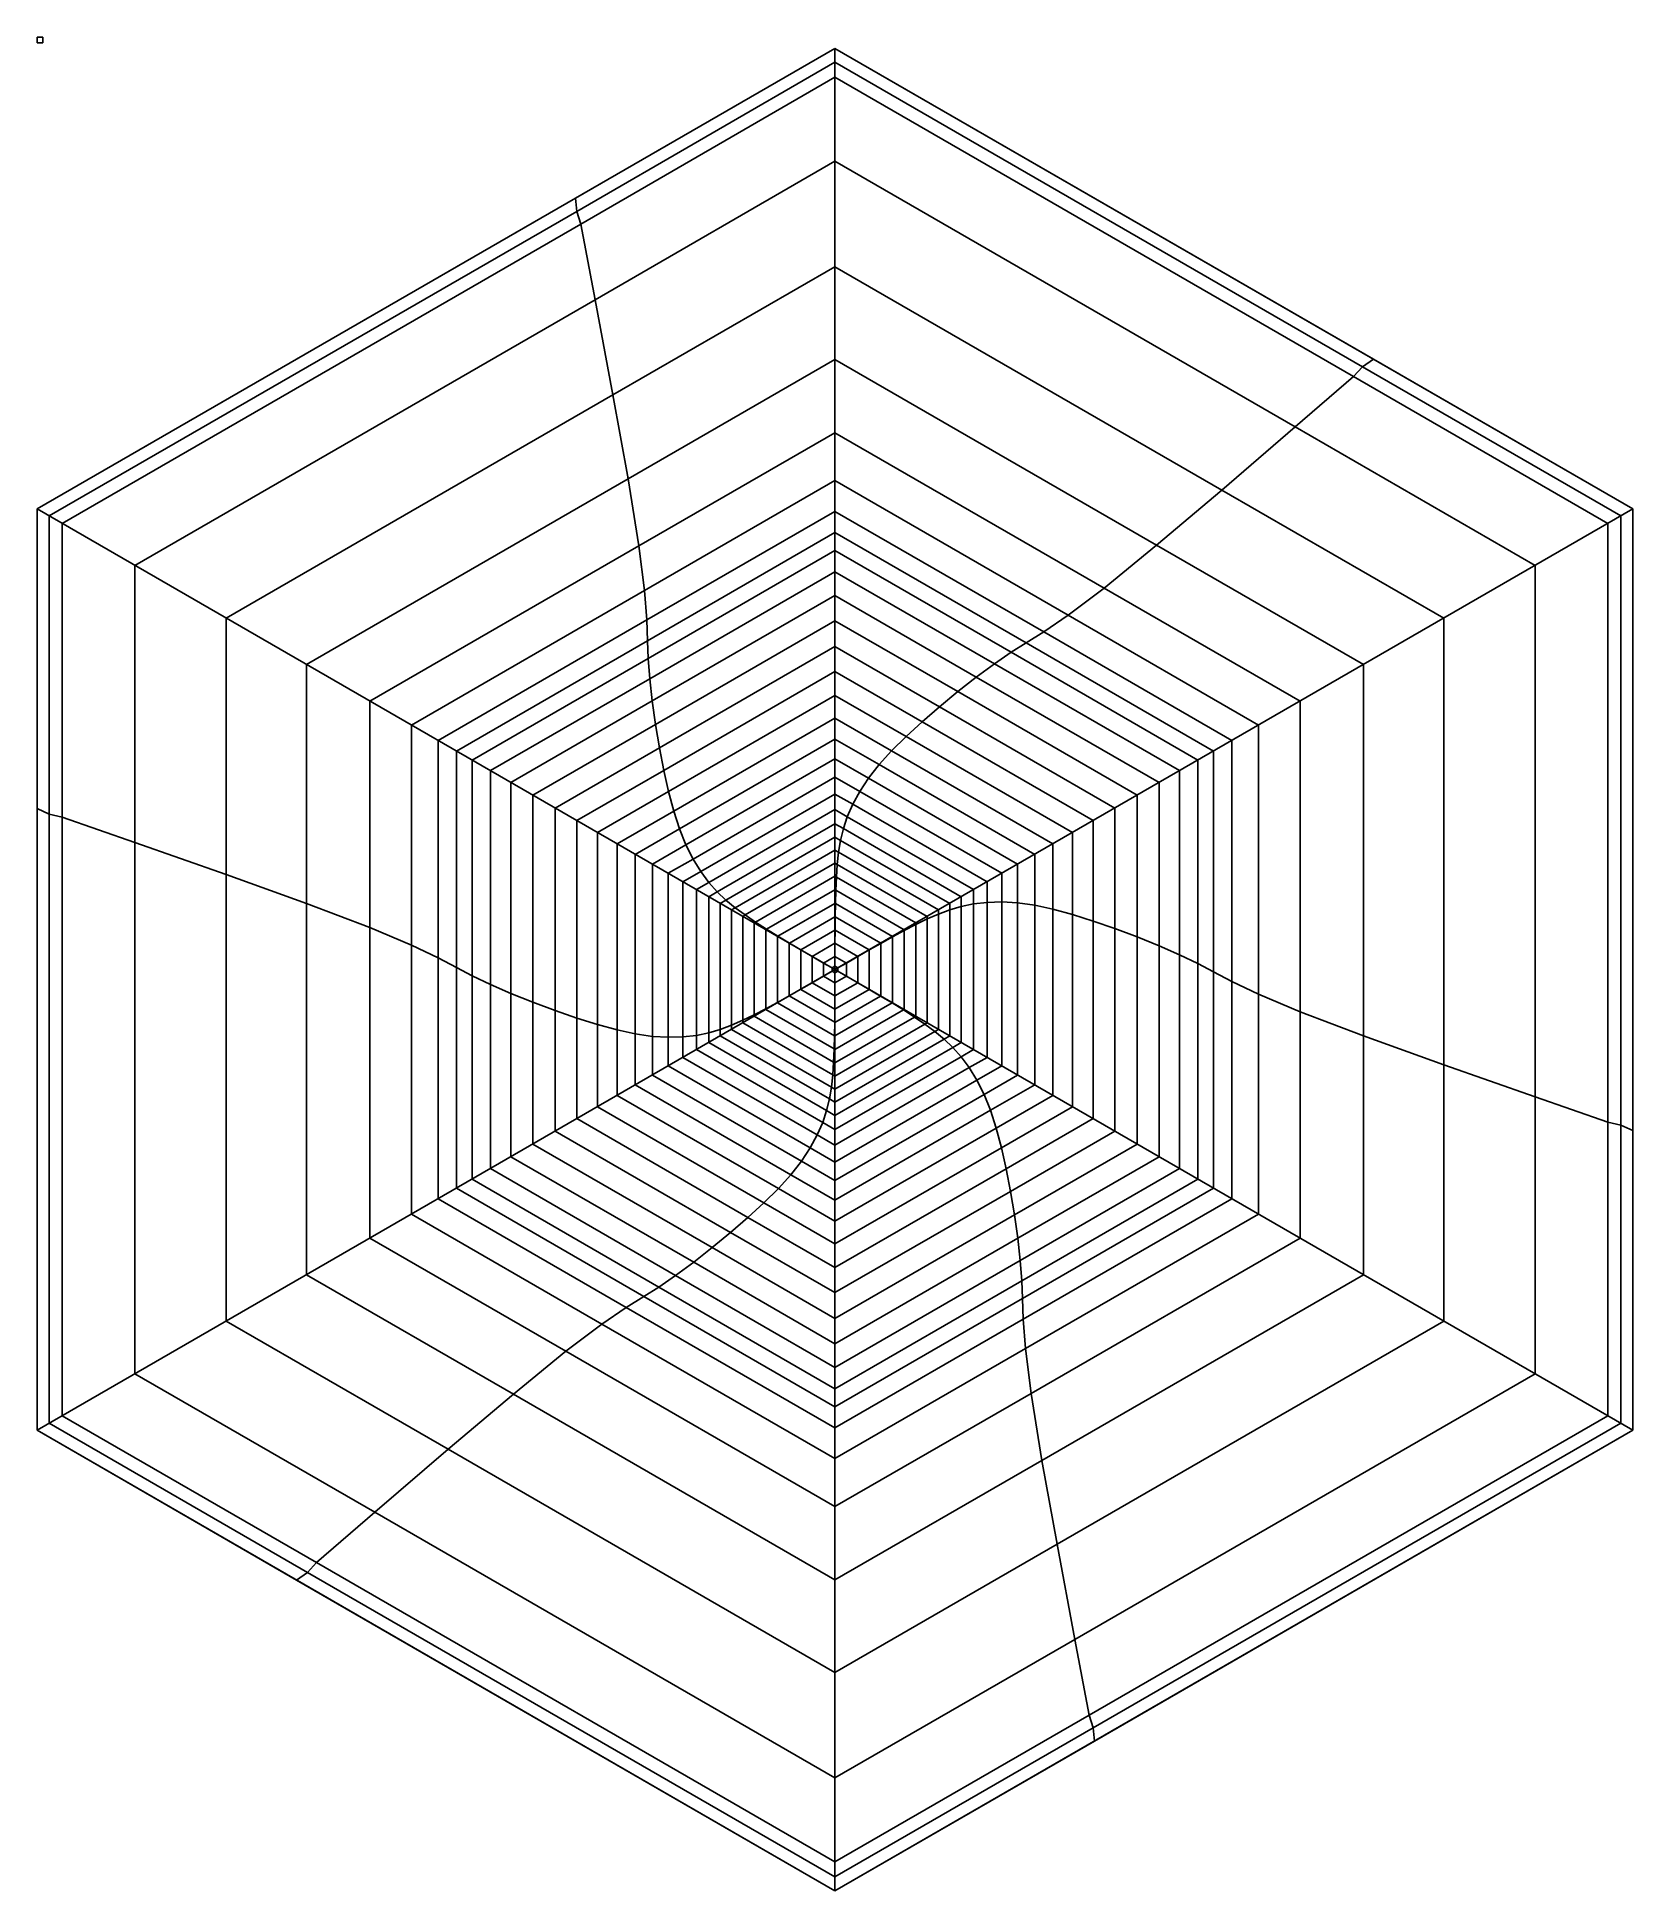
# Model space of a CAD drawing. Extents: x -1419 to 1419, y -1639 to 1659.
import ezdxf

# ---------------------------------------------------------------- set-up
doc = ezdxf.new("R2010")
doc.units = 0

msp = doc.modelspace()

# ---------------------------------------------------------------- linework, layer by layer
at = {"layer": 'CutLine', "color": 250, "linetype": 'CONTINUOUS'}
for p, q in [((-1419.4, 819.5), (0, 1639)), ((0, 1639), (1419.4, 819.5)), ((-1419.4, -819.5), (-1419.4, 819.5)), ((1419.4, 819.5), (1419.4, -819.5)), ((0, -1639), (-1419.4, -819.5)), ((1419.4, -819.5), (0, -1639))]:
    msp.add_line(p, q, dxfattribs=at)
at = {"layer": 'MountainLine', "color": 1, "linetype": 'CONTINUOUS'}
for p, q in [((-461.6, 1372.5), (0, 1639)), ((0, 0), (0, 1639)), ((-459.3, 1349), (0, 1614.2)), ((922.6, 1054.9), (0, 1587.5)), ((818.8, 965.4), (0, 1438.1)), ((-452.3, 1326.4), (-1374.8, 793.8)), ((687.9, 853.2), (0, 1250.4)), ((-426.7, 1191.8), (-1245.5, 719.1)), ((572.1, 755.4), (0, 1085.7)), ((938.6, 1072.3), (1397.9, 807.1)), ((957.9, 1086), (1419.4, 819.5)), ((-395, 1022.4), (-1082.9, 625.2)), ((478.6, 678.9), (0, 955.2)), ((-368.2, 873.1), (-940.2, 542.8)), ((414.6, 630.5), (0, 869.9)), ((0, 0), (-1419.4, 819.5)), ((-1419.4, 286.5), (-1419.4, 819.5)), ((-1397.9, 276.7), (-1397.9, 807.1)), ((0, 0), (1419.4, 819.5)), ((371.4, 600.9), (0, 815.3)), ((1374.8, -271.5), (1374.8, 793.8)), ((340.2, 581.3), (0, 777.7)), ((-348.7, 753.9), (-827.3, 477.6)), ((-332.4, 553.7), (0, 745.6)), ((-329.6, 517.6), (0, 707.9)), ((1245.5, -226.4), (1245.5, 719.1)), ((-338.7, 674.3), (-753.3, 434.9)), ((-325.1, 478), (0, 665.7)), ((-334.7, 622), (-706, 407.6)), ((-319.1, 436.3), (0, 620.5)), ((1082.9, -169.2), (1082.9, 625.2)), ((-333.3, 585.2), (-673.5, 388.8)), ((-312, 394.6), (0, 574.7)), ((313.4, 564.7), (645.7, 372.8)), ((-304.3, 354.5), (0, 530.2)), ((283.5, 544.3), (613.1, 354)), ((940.2, -117.7), (940.2, 542.8)), ((251.4, 520.5), (576.5, 332.8)), ((-296, 316.9), (0, 487.8)), ((185.7, 467.4), (497.7, 287.3)), ((218.4, 494.5), (537.4, 310.3)), ((827.3, -75), (827.3, 477.6)), ((-286.8, 282), (0, 447.6)), ((154.9, 440.8), (459.2, 265.1)), ((753.3, -43.8), (753.3, 434.9)), ((-276.7, 250.3), (0, 410.1)), ((126.4, 414.8), (422.4, 243.9)), ((706, -21.2), (706, 407.6)), ((-645.7, -11), (-645.7, 372.8)), ((-265.2, 222), (0, 375.1)), ((78.5, 364.8), (355.2, 205.1)), ((100.8, 389.4), (387.7, 223.8)), ((673.5, -4), (673.5, 388.8)), ((-613.1, -26.6), (-613.1, 354)), ((-576.5, -42.5), (-576.5, 332.8)), ((-252.6, 196.7), (0, 342.5)), ((59.6, 340.7), (324.9, 187.6)), ((-537.4, -58.1), (-537.4, 310.3)), ((-238.9, 174.4), (0, 312.3)), ((44.1, 317.1), (296.6, 171.3)), ((-1374.8, 271.5), (-1374.8, -793.8)), ((-497.7, -72.9), (-497.7, 287.3)), ((-459.2, -86.3), (-459.2, 265.1)), ((-224.6, 155), (0, 284.6)), ((21.9, 272), (246.5, 142.3)), ((31.6, 294.1), (270.5, 156.2)), ((-422.4, -97.9), (-422.4, 243.9)), ((-209.8, 138.3), (0, 259.4)), ((-194.3, 123.6), (0, 235.8)), ((14.9, 250.8), (224.7, 129.7)), ((-1245.5, 226.4), (-1245.5, -719.1)), ((-387.7, -107.4), (-387.7, 223.8)), ((-355.2, -114.5), (-355.2, 205.1)), ((-177.7, 110.1), (0, 212.7)), ((6.5, 209), (184.2, 106.4)), ((9.9, 230), (204.2, 117.9)), ((-1082.9, 169.2), (-1082.9, -625.2)), ((-324.9, -118.7), (-324.9, 187.6)), ((-296.6, -120.4), (-296.6, 171.3)), ((-160.1, 97.2), (0, 189.6)), ((-141.3, 84.4), (0, 166)), ((4.1, 187.3), (164.2, 94.8)), ((-270.5, -119.7), (-270.5, 156.2)), ((-246.5, -117), (-246.5, 142.3)), ((-121.7, 71.7), (0, 142)), ((1.3, 141.2), (123, 71)), ((2.4, 164.6), (143.7, 83)), ((-940.2, 117.7), (-940.2, -542.8)), ((-224.7, -112.5), (-224.7, 129.7)), ((-204.2, -106.4), (-204.2, 117.9)), ((-184.2, -98.9), (-184.2, 106.4)), ((-101.5, 59.3), (0, 117.8)), ((0.6, 117.5), (102, 58.9)), ((204.2, 106.4), (204.2, -117.9)), ((224.7, 112.5), (224.7, -129.7)), ((246.5, 117), (246.5, -142.3)), ((270.5, 119.7), (270.5, -156.2)), ((296.6, 120.4), (296.6, -171.3)), ((324.9, 118.7), (324.9, -187.6)), ((355.2, 114.5), (355.2, -205.1)), ((387.7, 107.4), (387.7, -223.8)), ((-827.3, 75), (-827.3, -477.6)), ((-164.2, -90.1), (-164.2, 94.8)), ((-143.7, -80.2), (-143.7, 83)), ((-123, -69.5), (-123, 71)), ((-81, 47), (0, 93.8)), ((-60.8, 35.2), (0, 70.2)), ((0.1, 70.2), (60.8, 35.1)), ((0.2, 93.7), (81.3, 46.9)), ((123, 69.5), (123, -71)), ((143.7, 80.2), (143.7, -83)), ((164.2, 90.1), (164.2, -94.8)), ((184.2, 98.9), (184.2, -106.4)), ((422.4, 97.9), (422.4, -243.9)), ((459.2, 86.3), (459.2, -265.1)), ((497.7, 72.9), (497.7, -287.3)), ((-753.3, 43.8), (-753.3, -434.9)), ((-102, -58.2), (-102, 58.9)), ((-81.3, -46.7), (-81.3, 46.9)), ((-60.8, -35), (-60.8, 35.1)), ((-40.5, 23.4), (0, 46.8)), ((0, 46.8), (40.5, 23.4)), ((60.8, 35), (60.8, -35.1)), ((81.3, 46.7), (81.3, -46.9)), ((102, 58.2), (102, -58.9)), ((537.4, 58.1), (537.4, -310.3)), ((576.5, 42.5), (576.5, -332.8)), ((0, 0), (-1419.4, -819.5)), ((-706, 21.2), (-706, -407.6)), ((-673.5, 4), (-673.5, -388.8)), ((-40.5, -23.4), (-40.5, 23.4)), ((-20.3, 11.7), (0, 23.4)), ((-20.3, -11.7), (-20.3, 11.7)), ((-5.1, 2.9), (0, 5.9)), ((-5.1, -2.9), (-5.1, 2.9)), ((0, 23.4), (20.3, 11.7)), ((0, 5.9), (5.1, 2.9)), ((0, 0), (0, -1639)), ((0, 0), (1419.4, -819.5)), ((0, 0), (0, 0)), ((0, 0), (0, 0)), ((0, 0), (0, 0)), ((0, 0), (0, 0)), ((0, 0), (0, 0)), ((0, 0), (0, 0)), ((0, 0), (0, 0)), ((0, 0), (0, 0)), ((0, 0), (0, 0)), ((0, 0), (0, 0)), ((0, 0), (0, 0)), ((0, 0), (0, 0)), ((5.1, 2.9), (5.1, -2.9)), ((20.3, 11.7), (20.3, -11.7)), ((40.5, 23.4), (40.5, -23.4)), ((613.1, 26.6), (613.1, -354)), ((645.7, 11), (645.7, -372.8)), ((0, -46.8), (-40.5, -23.4)), ((0, -23.4), (-20.3, -11.7)), ((0, -5.9), (-5.1, -2.9)), ((5.1, -2.9), (0, -5.9)), ((20.3, -11.7), (0, -23.4)), ((40.5, -23.4), (0, -46.8)), ((-0.6, -117.5), (-102, -58.9)), ((-0.2, -93.7), (-81.3, -46.9)), ((-0.1, -70.2), (-60.8, -35.1)), ((60.8, -35.2), (0, -70.2)), ((81, -47), (0, -93.8)), ((101.5, -59.3), (0, -117.8)), ((-4.1, -187.3), (-164.2, -94.8)), ((-2.4, -164.6), (-143.7, -83)), ((-1.3, -141.2), (-123, -71)), ((121.7, -71.7), (0, -142)), ((141.3, -84.4), (0, -166)), ((160.1, -97.2), (0, -189.6)), ((-14.9, -250.8), (-224.7, -129.7)), ((-9.9, -230), (-204.2, -117.9)), ((-6.5, -209), (-184.2, -106.4)), ((177.7, -110.1), (0, -212.7)), ((194.3, -123.6), (0, -235.8)), ((-31.6, -294.1), (-270.5, -156.2)), ((-21.9, -272), (-246.5, -142.3)), ((209.8, -138.3), (0, -259.4)), ((224.6, -155), (0, -284.6)), ((-59.6, -340.7), (-324.9, -187.6)), ((-44.1, -317.1), (-296.6, -171.3)), ((238.9, -174.4), (0, -312.3)), ((252.6, -196.7), (0, -342.5)), ((-100.8, -389.4), (-387.7, -223.8)), ((-78.5, -364.8), (-355.2, -205.1)), ((265.2, -222), (0, -375.1)), ((-126.4, -414.8), (-422.4, -243.9)), ((276.7, -250.3), (0, -410.1)), ((-185.7, -467.4), (-497.7, -287.3)), ((-154.9, -440.8), (-459.2, -265.1)), ((286.8, -282), (0, -447.6)), ((1397.9, -276.7), (1397.9, -807.1)), ((1419.4, -286.5), (1419.4, -819.5)), ((-218.4, -494.5), (-537.4, -310.3)), ((296, -316.9), (0, -487.8)), ((-283.5, -544.3), (-613.1, -354)), ((-251.4, -520.5), (-576.5, -332.8)), ((304.3, -354.5), (0, -530.2)), ((-313.4, -564.7), (-645.7, -372.8)), ((312, -394.6), (0, -574.7)), ((333.3, -585.2), (673.5, -388.8)), ((334.7, -622), (706, -407.6)), ((319.1, -436.3), (0, -620.5)), ((338.7, -674.3), (753.3, -434.9)), ((325.1, -478), (0, -665.7)), ((348.7, -753.9), (827.3, -477.6)), ((329.6, -517.6), (0, -707.9)), ((332.4, -553.7), (0, -745.6)), ((368.2, -873.1), (940.2, -542.8)), ((-340.2, -581.3), (0, -777.7)), ((-371.4, -600.9), (0, -815.3)), ((395, -1022.4), (1082.9, -625.2)), ((-414.6, -630.5), (0, -869.9)), ((-478.6, -678.9), (0, -955.2)), ((426.7, -1191.8), (1245.5, -719.1)), ((-572.1, -755.4), (0, -1085.7)), ((-957.9, -1086), (-1419.4, -819.5)), ((-938.6, -1072.3), (-1397.9, -807.1)), ((452.3, -1326.4), (1374.8, -793.8)), ((-687.9, -853.2), (0, -1250.4)), ((-818.8, -965.4), (0, -1438.1)), ((-922.6, -1054.9), (0, -1587.5)), ((459.3, -1349), (0, -1614.2)), ((461.6, -1372.5), (0, -1639))]:
    msp.add_line(p, q, dxfattribs=at)
at = {"layer": 'reference 10mm', "color": 250, "linetype": 'CONTINUOUS'}
for p, q in [((-1409.4, 1659), (-1419.4, 1659)), ((-1419.4, 1659), (-1419.4, 1649)), ((-1419.4, 1649), (-1409.4, 1649)), ((-1409.4, 1649), (-1409.4, 1659))]:
    msp.add_line(p, q, dxfattribs=at)
at = {"layer": 'ValleyLine', "color": 5, "linetype": 'CONTINUOUS'}
for p, q in [((957.9, 1086), (0, 1639)), ((-452.3, 1326.4), (0, 1587.5)), ((938.6, 1072.3), (0, 1614.2)), ((-426.7, 1191.8), (0, 1438.1)), ((-461.6, 1372.5), (-1419.4, 819.5)), ((-459.3, 1349), (-461.6, 1372.5)), ((-461.6, 1372.5), (-461.6, 1372.5)), ((-459.3, 1349), (-1397.9, 807.1)), ((-452.3, 1326.4), (-459.3, 1349)), ((-426.7, 1191.8), (-452.3, 1326.4)), ((-395, 1022.4), (0, 1250.4)), ((-395, 1022.4), (-426.7, 1191.8)), ((-368.2, 873.1), (0, 1085.7)), ((922.6, 1054.9), (938.6, 1072.3)), ((938.6, 1072.3), (957.9, 1086)), ((957.9, 1086), (957.9, 1086)), ((818.8, 965.4), (922.6, 1054.9)), ((922.6, 1054.9), (1374.8, 793.8)), ((-368.2, 873.1), (-395, 1022.4)), ((687.9, 853.2), (818.8, 965.4)), ((818.8, 965.4), (1245.5, 719.1)), ((-348.7, 753.9), (0, 955.2)), ((-348.7, 753.9), (-368.2, 873.1)), ((-338.7, 674.3), (0, 869.9)), ((572.1, 755.4), (687.9, 853.2)), ((687.9, 853.2), (1082.9, 625.2)), ((-1374.8, 271.5), (-1374.8, 793.8)), ((-334.7, 622), (0, 815.3)), ((1397.9, -276.7), (1397.9, 807.1)), ((1419.4, -286.5), (1419.4, 819.5)), ((-333.3, 585.2), (0, 777.7)), ((-338.7, 674.3), (-348.7, 753.9)), ((313.4, 564.7), (0, 745.6)), ((478.6, 678.9), (572.1, 755.4)), ((572.1, 755.4), (940.2, 542.8)), ((-1245.5, 226.4), (-1245.5, 719.1)), ((283.5, 544.3), (0, 707.9)), ((-334.7, 622), (-338.7, 674.3)), ((251.4, 520.5), (0, 665.7)), ((414.6, 630.5), (478.6, 678.9)), ((478.6, 678.9), (827.3, 477.6)), ((371.4, 600.9), (414.6, 630.5)), ((414.6, 630.5), (753.3, 434.9)), ((-1082.9, 169.2), (-1082.9, 625.2)), ((-333.3, 585.2), (-334.7, 622)), ((218.4, 494.5), (0, 620.5)), ((340.2, 581.3), (371.4, 600.9)), ((371.4, 600.9), (706, 407.6)), ((-332.4, 553.7), (-333.3, 585.2)), ((185.7, 467.4), (0, 574.7)), ((283.5, 544.3), (313.4, 564.7)), ((313.4, 564.7), (340.2, 581.3)), ((340.2, 581.3), (673.5, 388.8)), ((-940.2, 117.7), (-940.2, 542.8)), ((-332.4, 553.7), (-645.7, 372.8)), ((-329.6, 517.6), (-332.4, 553.7)), ((154.9, 440.8), (0, 530.2)), ((251.4, 520.5), (283.5, 544.3)), ((-329.6, 517.6), (-613.1, 354)), ((-325.1, 478), (-329.6, 517.6)), ((218.4, 494.5), (251.4, 520.5)), ((-827.3, 75), (-827.3, 477.6)), ((-325.1, 478), (-576.5, 332.8)), ((-319.1, 436.3), (-325.1, 478)), ((126.4, 414.8), (0, 487.8)), ((154.9, 440.8), (185.7, 467.4)), ((185.7, 467.4), (218.4, 494.5)), ((-753.3, 43.8), (-753.3, 434.9)), ((-319.1, 436.3), (-537.4, 310.3)), ((-312, 394.6), (-319.1, 436.3)), ((100.8, 389.4), (0, 447.6)), ((126.4, 414.8), (154.9, 440.8)), ((-706, 21.2), (-706, 407.6)), ((78.5, 364.8), (0, 410.1)), ((100.8, 389.4), (126.4, 414.8)), ((-673.5, 4), (-673.5, 388.8)), ((-312, 394.6), (-497.7, 287.3)), ((-304.3, 354.5), (-312, 394.6)), ((59.6, 340.7), (0, 375.1)), ((59.6, 340.7), (78.5, 364.8)), ((78.5, 364.8), (100.8, 389.4)), ((645.7, 11), (645.7, 372.8)), ((-304.3, 354.5), (-459.2, 265.1)), ((-296, 316.9), (-304.3, 354.5)), ((44.1, 317.1), (0, 342.5)), ((44.1, 317.1), (59.6, 340.7)), ((576.5, 42.5), (576.5, 332.8)), ((613.1, 26.6), (613.1, 354)), ((-296, 316.9), (-422.4, 243.9)), ((-286.8, 282), (-296, 316.9)), ((31.6, 294.1), (0, 312.3)), ((31.6, 294.1), (44.1, 317.1)), ((537.4, 58.1), (537.4, 310.3)), ((-1397.9, 276.7), (-1419.4, 286.5)), ((-1419.4, 286.5), (-1419.4, 286.5)), ((-1419.4, 286.5), (-1419.4, -819.5)), ((-1374.8, 271.5), (-1397.9, 276.7)), ((-1397.9, 276.7), (-1397.9, -807.1)), ((-1245.5, 226.4), (-1374.8, 271.5)), ((-286.8, 282), (-387.7, 223.8)), ((-276.7, 250.3), (-286.8, 282)), ((21.9, 272), (0, 284.6)), ((14.9, 250.8), (21.9, 272)), ((21.9, 272), (31.6, 294.1)), ((459.2, 86.3), (459.2, 265.1)), ((497.7, 72.9), (497.7, 287.3)), ((-276.7, 250.3), (-355.2, 205.1)), ((-265.2, 222), (-276.7, 250.3)), ((14.9, 250.8), (0, 259.4)), ((9.9, 230), (0, 235.8)), ((9.9, 230), (14.9, 250.8)), ((422.4, 97.9), (422.4, 243.9)), ((-1082.9, 169.2), (-1245.5, 226.4)), ((-265.2, 222), (-324.9, 187.6)), ((-252.6, 196.7), (-265.2, 222)), ((6.5, 209), (0, 212.7)), ((4.1, 187.3), (6.5, 209)), ((6.5, 209), (9.9, 230)), ((355.2, 114.5), (355.2, 205.1)), ((387.7, 107.4), (387.7, 223.8)), ((-940.2, 117.7), (-1082.9, 169.2)), ((-252.6, 196.7), (-296.6, 171.3)), ((-238.9, 174.4), (-270.5, 156.2)), ((-238.9, 174.4), (-252.6, 196.7)), ((-224.6, 155), (-238.9, 174.4)), ((4.1, 187.3), (0, 189.6)), ((2.4, 164.6), (0, 166)), ((2.4, 164.6), (4.1, 187.3)), ((296.6, 120.4), (296.6, 171.3)), ((324.9, 118.7), (324.9, 187.6)), ((-224.6, 155), (-246.5, 142.3)), ((-209.8, 138.3), (-224.7, 129.7)), ((-209.8, 138.3), (-224.6, 155)), ((-194.3, 123.6), (-209.8, 138.3)), ((1.3, 141.2), (0, 142)), ((0.6, 117.5), (1.3, 141.2)), ((1.3, 141.2), (2.4, 164.6)), ((246.5, 117), (246.5, 142.3)), ((270.5, 119.7), (270.5, 156.2)), ((-827.3, 75), (-940.2, 117.7)), ((-194.3, 123.6), (-204.2, 117.9)), ((-177.7, 110.1), (-194.3, 123.6)), ((-177.7, 110.1), (-184.2, 106.4)), ((-160.1, 97.2), (-177.7, 110.1)), ((0.6, 117.5), (0, 117.8)), ((0.2, 93.7), (0.6, 117.5)), ((184.2, 98.9), (204.2, 106.4)), ((184.2, 98.9), (184.2, 106.4)), ((204.2, 106.4), (204.2, 117.9)), ((204.2, 106.4), (224.7, 112.5)), ((224.7, 112.5), (224.7, 129.7)), ((224.7, 112.5), (246.5, 117)), ((246.5, 117), (270.5, 119.7)), ((270.5, 119.7), (296.6, 120.4)), ((296.6, 120.4), (324.9, 118.7)), ((324.9, 118.7), (355.2, 114.5)), ((355.2, 114.5), (387.7, 107.4)), ((387.7, 107.4), (422.4, 97.9)), ((-753.3, 43.8), (-827.3, 75)), ((-160.1, 97.2), (-164.2, 94.8)), ((-141.3, 84.4), (-160.1, 97.2)), ((-141.3, 84.4), (-143.7, 83)), ((-121.7, 71.7), (-141.3, 84.4)), ((-121.7, 71.7), (-123, 71)), ((-101.5, 59.3), (-121.7, 71.7)), ((0.2, 93.7), (0, 93.8)), ((0, 46.8), (0.1, 70.2)), ((0.1, 70.2), (0, 70.2)), ((0.1, 70.2), (0.2, 93.7)), ((102, 58.2), (123, 69.5)), ((123, 69.5), (143.7, 80.2)), ((123, 69.5), (123, 71)), ((143.7, 80.2), (164.2, 90.1)), ((143.7, 80.2), (143.7, 83)), ((164.2, 90.1), (184.2, 98.9)), ((164.2, 90.1), (164.2, 94.8)), ((422.4, 97.9), (459.2, 86.3)), ((459.2, 86.3), (497.7, 72.9)), ((497.7, 72.9), (537.4, 58.1)), ((-706, 21.2), (-753.3, 43.8)), ((-101.5, 59.3), (-102, 58.9)), ((-81, 47), (-101.5, 59.3)), ((-81, 47), (-81.3, 46.9)), ((-60.8, 35.2), (-81, 47)), ((-40.5, 23.4), (-60.8, 35.2)), ((-60.8, 35.2), (-60.8, 35.1)), ((0, 23.4), (0, 46.8)), ((0, 46.8), (0, 46.8)), ((40.5, 23.4), (60.8, 35)), ((60.8, 35), (81.3, 46.7)), ((60.8, 35), (60.8, 35.1)), ((81.3, 46.7), (102, 58.2)), ((81.3, 46.7), (81.3, 46.9)), ((102, 58.2), (102, 58.9)), ((537.4, 58.1), (576.5, 42.5)), ((576.5, 42.5), (613.1, 26.6)), ((-673.5, 4), (-706, 21.2)), ((-645.7, -11), (-673.5, 4)), ((-20.3, 11.7), (-40.5, 23.4)), ((-40.5, 23.4), (-40.5, 23.4)), ((-5.1, 2.9), (-20.3, 11.7)), ((-20.3, 11.7), (-20.3, 11.7)), ((0, 0), (-5.1, 2.9)), ((-5.1, 2.9), (-5.1, 2.9)), ((0, 0), (-5.1, -2.9)), ((0, 5.9), (0, 23.4)), ((0, 23.4), (0, 23.4)), ((0, 0), (0, 5.9)), ((0, 5.9), (0, 5.9)), ((0, 0), (5.1, 2.9)), ((0, 0), (0, 0)), ((0, 0), (0, 0)), ((0, 0), (0, 0)), ((0, 0), (0, 0)), ((0, 0), (0, -5.9)), ((0, 0), (0, 0)), ((0, 0), (0, 0)), ((0, 0), (0, 0)), ((0, 0), (5.1, -2.9)), ((0, 0), (0, 0)), ((0, 0), (0, 0)), ((0, 0), (0, 0)), ((0, 0), (0, 0)), ((0, 0), (0, 0)), ((0, 0), (0, 0)), ((0, 0), (0, 0)), ((0, 0), (0, 0)), ((0, 0), (0, 0)), ((0, 0), (0, 0)), ((0, 0), (0, 0)), ((5.1, 2.9), (20.3, 11.7)), ((5.1, 2.9), (5.1, 2.9)), ((20.3, 11.7), (40.5, 23.4)), ((20.3, 11.7), (20.3, 11.7)), ((40.5, 23.4), (40.5, 23.4)), ((613.1, 26.6), (645.7, 11)), ((645.7, 11), (673.5, -4)), ((-613.1, -26.6), (-645.7, -11)), ((-645.7, -11), (-645.7, -372.8)), ((-576.5, -42.5), (-613.1, -26.6)), ((-613.1, -26.6), (-613.1, -354)), ((-40.5, -23.4), (-60.8, -35)), ((-20.3, -11.7), (-40.5, -23.4)), ((-40.5, -23.4), (-40.5, -23.4)), ((-5.1, -2.9), (-20.3, -11.7)), ((-20.3, -11.7), (-20.3, -11.7)), ((-5.1, -2.9), (-5.1, -2.9)), ((0, -5.9), (0, -23.4)), ((0, -5.9), (0, -5.9)), ((0, -23.4), (0, -46.8)), ((0, -23.4), (0, -23.4)), ((5.1, -2.9), (20.3, -11.7)), ((5.1, -2.9), (5.1, -2.9)), ((20.3, -11.7), (40.5, -23.4)), ((20.3, -11.7), (20.3, -11.7)), ((40.5, -23.4), (60.8, -35.2)), ((40.5, -23.4), (40.5, -23.4)), ((673.5, -4), (706, -21.2)), ((673.5, -4), (673.5, -388.8)), ((706, -21.2), (753.3, -43.8)), ((706, -21.2), (706, -407.6)), ((-537.4, -58.1), (-576.5, -42.5)), ((-576.5, -42.5), (-576.5, -332.8)), ((-497.7, -72.9), (-537.4, -58.1)), ((-537.4, -58.1), (-537.4, -310.3)), ((-102, -58.2), (-123, -69.5)), ((-81.3, -46.7), (-102, -58.2)), ((-102, -58.2), (-102, -58.9)), ((-60.8, -35), (-81.3, -46.7)), ((-81.3, -46.7), (-81.3, -46.9)), ((-60.8, -35), (-60.8, -35.1)), ((0, -46.8), (-0.1, -70.2)), ((0, -46.8), (0, -46.8)), ((60.8, -35.2), (60.8, -35.1)), ((60.8, -35.2), (81, -47)), ((81, -47), (81.3, -46.9)), ((81, -47), (101.5, -59.3)), ((101.5, -59.3), (102, -58.9)), ((101.5, -59.3), (121.7, -71.7)), ((753.3, -43.8), (827.3, -75)), ((753.3, -43.8), (753.3, -434.9)), ((-459.2, -86.3), (-497.7, -72.9)), ((-497.7, -72.9), (-497.7, -287.3)), ((-422.4, -97.9), (-459.2, -86.3)), ((-459.2, -86.3), (-459.2, -265.1)), ((-387.7, -107.4), (-422.4, -97.9)), ((-422.4, -97.9), (-422.4, -243.9)), ((-184.2, -98.9), (-204.2, -106.4)), ((-164.2, -90.1), (-184.2, -98.9)), ((-184.2, -98.9), (-184.2, -106.4)), ((-143.7, -80.2), (-164.2, -90.1)), ((-164.2, -90.1), (-164.2, -94.8)), ((-123, -69.5), (-143.7, -80.2)), ((-143.7, -80.2), (-143.7, -83)), ((-123, -69.5), (-123, -71)), ((-0.2, -93.7), (-0.6, -117.5)), ((-0.1, -70.2), (-0.2, -93.7)), ((-0.2, -93.7), (0, -93.8)), ((-0.1, -70.2), (0, -70.2)), ((121.7, -71.7), (123, -71)), ((121.7, -71.7), (141.3, -84.4)), ((141.3, -84.4), (143.7, -83)), ((141.3, -84.4), (160.1, -97.2)), ((160.1, -97.2), (164.2, -94.8)), ((160.1, -97.2), (177.7, -110.1)), ((827.3, -75), (940.2, -117.7)), ((827.3, -75), (827.3, -477.6)), ((-355.2, -114.5), (-387.7, -107.4)), ((-387.7, -107.4), (-387.7, -223.8)), ((-324.9, -118.7), (-355.2, -114.5)), ((-355.2, -114.5), (-355.2, -205.1)), ((-296.6, -120.4), (-324.9, -118.7)), ((-324.9, -118.7), (-324.9, -187.6)), ((-270.5, -119.7), (-296.6, -120.4)), ((-296.6, -120.4), (-296.6, -171.3)), ((-246.5, -117), (-270.5, -119.7)), ((-270.5, -119.7), (-270.5, -156.2)), ((-224.7, -112.5), (-246.5, -117)), ((-246.5, -117), (-246.5, -142.3)), ((-204.2, -106.4), (-224.7, -112.5)), ((-224.7, -112.5), (-224.7, -129.7)), ((-204.2, -106.4), (-204.2, -117.9)), ((-0.6, -117.5), (-1.3, -141.2)), ((-0.6, -117.5), (0, -117.8)), ((177.7, -110.1), (184.2, -106.4)), ((177.7, -110.1), (194.3, -123.6)), ((194.3, -123.6), (204.2, -117.9)), ((194.3, -123.6), (209.8, -138.3)), ((209.8, -138.3), (224.7, -129.7)), ((940.2, -117.7), (1082.9, -169.2)), ((940.2, -117.7), (940.2, -542.8)), ((-2.4, -164.6), (-4.1, -187.3)), ((-1.3, -141.2), (-2.4, -164.6)), ((-2.4, -164.6), (0, -166)), ((-1.3, -141.2), (0, -142)), ((209.8, -138.3), (224.6, -155)), ((224.6, -155), (246.5, -142.3)), ((224.6, -155), (238.9, -174.4)), ((238.9, -174.4), (270.5, -156.2)), ((-4.1, -187.3), (-6.5, -209)), ((-4.1, -187.3), (0, -189.6)), ((238.9, -174.4), (252.6, -196.7)), ((252.6, -196.7), (296.6, -171.3)), ((252.6, -196.7), (265.2, -222)), ((265.2, -222), (324.9, -187.6)), ((1082.9, -169.2), (1245.5, -226.4)), ((1082.9, -169.2), (1082.9, -625.2)), ((-9.9, -230), (-14.9, -250.8)), ((-6.5, -209), (-9.9, -230)), ((-9.9, -230), (0, -235.8)), ((-6.5, -209), (0, -212.7)), ((265.2, -222), (276.7, -250.3)), ((276.7, -250.3), (355.2, -205.1)), ((286.8, -282), (387.7, -223.8)), ((1245.5, -226.4), (1374.8, -271.5)), ((1245.5, -226.4), (1245.5, -719.1)), ((-14.9, -250.8), (-21.9, -272)), ((-14.9, -250.8), (0, -259.4)), ((276.7, -250.3), (286.8, -282)), ((296, -316.9), (422.4, -243.9)), ((-31.6, -294.1), (-44.1, -317.1)), ((-21.9, -272), (-31.6, -294.1)), ((-31.6, -294.1), (0, -312.3)), ((-21.9, -272), (0, -284.6)), ((286.8, -282), (296, -316.9)), ((304.3, -354.5), (459.2, -265.1)), ((312, -394.6), (497.7, -287.3)), ((1374.8, -271.5), (1397.9, -276.7)), ((1374.8, -271.5), (1374.8, -793.8)), ((1397.9, -276.7), (1419.4, -286.5)), ((1419.4, -286.5), (1419.4, -286.5)), ((-44.1, -317.1), (-59.6, -340.7)), ((-44.1, -317.1), (0, -342.5)), ((296, -316.9), (304.3, -354.5)), ((319.1, -436.3), (537.4, -310.3)), ((-59.6, -340.7), (-78.5, -364.8)), ((-59.6, -340.7), (0, -375.1)), ((304.3, -354.5), (312, -394.6)), ((325.1, -478), (576.5, -332.8)), ((329.6, -517.6), (613.1, -354)), ((-340.2, -581.3), (-673.5, -388.8)), ((-100.8, -389.4), (-126.4, -414.8)), ((-78.5, -364.8), (-100.8, -389.4)), ((-100.8, -389.4), (0, -447.6)), ((-78.5, -364.8), (0, -410.1)), ((312, -394.6), (319.1, -436.3)), ((332.4, -553.7), (645.7, -372.8)), ((-371.4, -600.9), (-706, -407.6)), ((-126.4, -414.8), (-154.9, -440.8)), ((-126.4, -414.8), (0, -487.8)), ((-414.6, -630.5), (-753.3, -434.9)), ((-154.9, -440.8), (-185.7, -467.4)), ((-154.9, -440.8), (0, -530.2)), ((319.1, -436.3), (325.1, -478)), ((-478.6, -678.9), (-827.3, -477.6)), ((-218.4, -494.5), (-251.4, -520.5)), ((-185.7, -467.4), (-218.4, -494.5)), ((-218.4, -494.5), (0, -620.5)), ((-185.7, -467.4), (0, -574.7)), ((325.1, -478), (329.6, -517.6)), ((-251.4, -520.5), (-283.5, -544.3)), ((-251.4, -520.5), (0, -665.7)), ((329.6, -517.6), (332.4, -553.7)), ((-572.1, -755.4), (-940.2, -542.8)), ((-283.5, -544.3), (-313.4, -564.7)), ((-283.5, -544.3), (0, -707.9)), ((332.4, -553.7), (333.3, -585.2)), ((-340.2, -581.3), (-371.4, -600.9)), ((-313.4, -564.7), (-340.2, -581.3)), ((-313.4, -564.7), (0, -745.6)), ((333.3, -585.2), (0, -777.7)), ((333.3, -585.2), (334.7, -622)), ((-687.9, -853.2), (-1082.9, -625.2)), ((-371.4, -600.9), (-414.6, -630.5)), ((334.7, -622), (0, -815.3)), ((334.7, -622), (338.7, -674.3)), ((-414.6, -630.5), (-478.6, -678.9)), ((-478.6, -678.9), (-572.1, -755.4)), ((338.7, -674.3), (0, -869.9)), ((338.7, -674.3), (348.7, -753.9)), ((-818.8, -965.4), (-1245.5, -719.1)), ((-572.1, -755.4), (-687.9, -853.2)), ((348.7, -753.9), (0, -955.2)), ((348.7, -753.9), (368.2, -873.1)), ((-922.6, -1054.9), (-1374.8, -793.8)), ((459.3, -1349), (1397.9, -807.1)), ((461.6, -1372.5), (1419.4, -819.5)), ((-687.9, -853.2), (-818.8, -965.4)), ((368.2, -873.1), (0, -1085.7)), ((368.2, -873.1), (395, -1022.4)), ((-818.8, -965.4), (-922.6, -1054.9)), ((395, -1022.4), (0, -1250.4)), ((395, -1022.4), (426.7, -1191.8)), ((-922.6, -1054.9), (-938.6, -1072.3)), ((-938.6, -1072.3), (-957.9, -1086)), ((-957.9, -1086), (-957.9, -1086)), ((-957.9, -1086), (0, -1639)), ((-938.6, -1072.3), (0, -1614.2)), ((426.7, -1191.8), (0, -1438.1)), ((426.7, -1191.8), (452.3, -1326.4)), ((452.3, -1326.4), (0, -1587.5)), ((452.3, -1326.4), (459.3, -1349)), ((459.3, -1349), (461.6, -1372.5)), ((461.6, -1372.5), (461.6, -1372.5))]:
    msp.add_line(p, q, dxfattribs=at)

doc.saveas('drawing.dxf')
